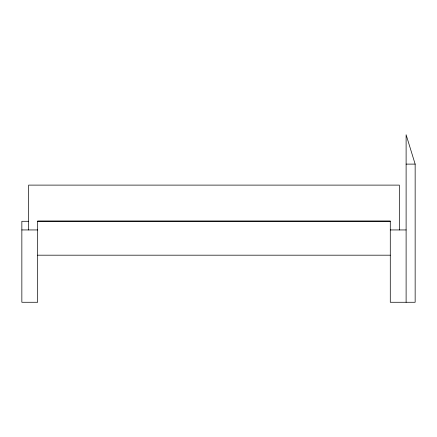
<?xml version="1.0" encoding="UTF-8"?>
<svg xmlns="http://www.w3.org/2000/svg" width="437" height="437" viewBox="0 0 437 437"><rect width="100%" height="100%" fill="white"/><g stroke="black" fill="none" stroke-linecap="round" stroke-linejoin="round"><path stroke-width="0.66" d="M406.11 164.11L415.15 164.11L415.15 302.273L390.285 302.273L390.285 221.018L37.675 221.018L37.675 302.273L21.85 302.273L21.85 221.286L28.629 221.286M37.675 221.28L390.285 221.28M21.85 229.944L37.675 229.944M390.285 229.944L406.11 229.944M37.675 255.186L390.285 255.186M415.15 164.11L406.11 134.727L406.11 302.273M399.325 229.944L399.325 185.113L28.629 185.113L28.629 229.944"/></g></svg>
